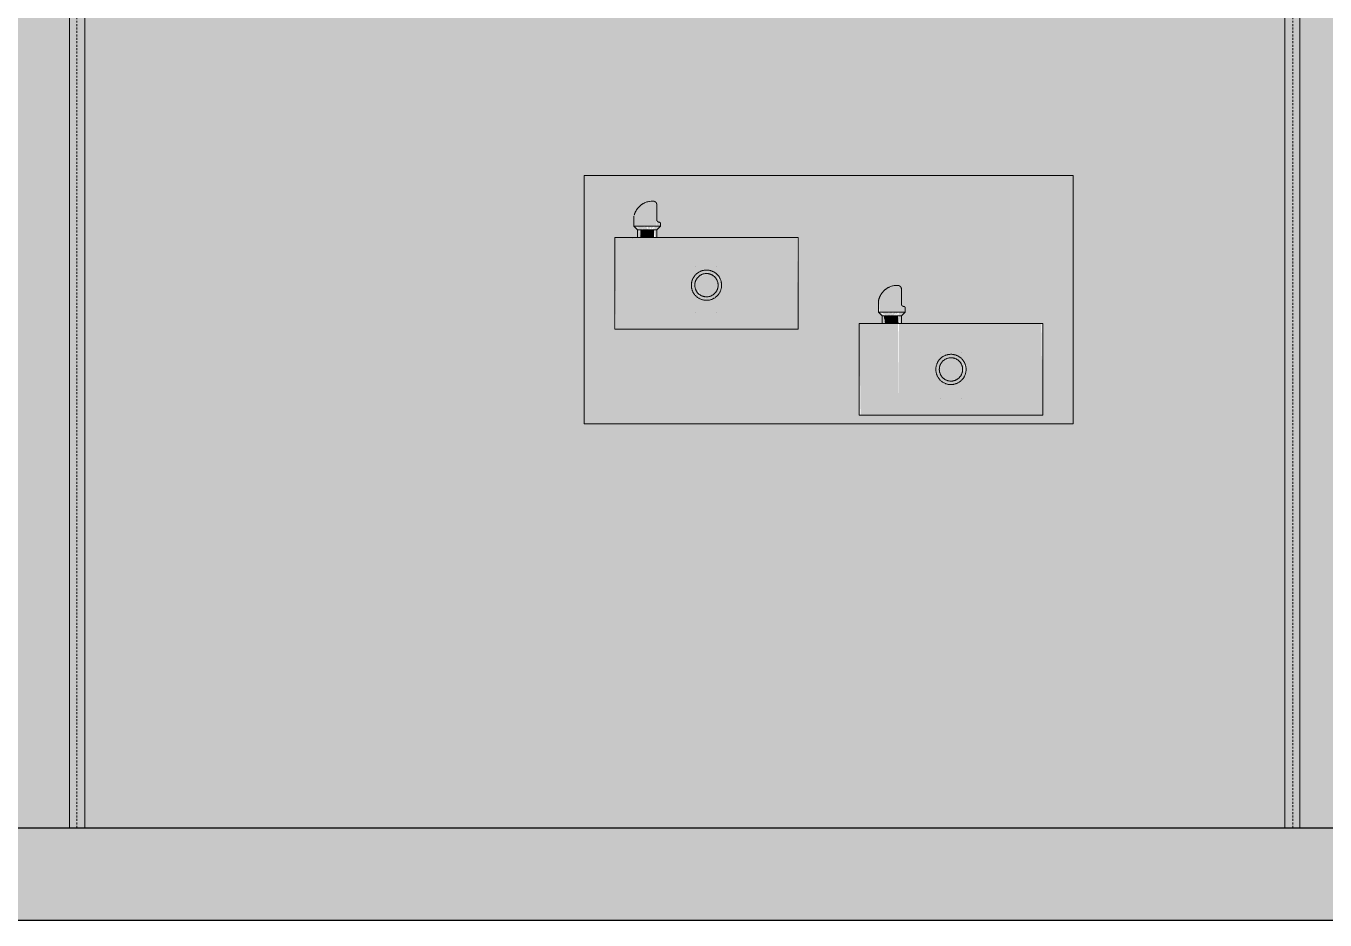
# Model space of a CAD drawing. Header units: inches. Extents: x -55396 to -733, y -290 to 853.
# Drawn here: x -13458.2 to -13373.2, y -6 to 52.5 of the extents above; entities that cross this region are included whole.
import ezdxf

# ---------------------------------------------------------------- set-up
doc = ezdxf.new("R2010")
doc.units = ezdxf.units.IN
doc.header["$MEASUREMENT"] = 0
for name, pattern in [('Grid Line 1_2_', [0.875, 0.5, -0.125, 0.125, -0.125]), ('Grid Line 1_2__2_', [0.875, 0.5, -0.125, 0.125, -0.125]), ('Hidden 1_8_', [0.1875, 0.125, -0.0625])]:
    doc.linetypes.add(name, pattern=pattern)
for name, color, linetype, lineweight in [('A-FLOR', 192, 'Continuous', 9), ('A-FLOR-LEVL', 51, 'Continuous', 9), ('A-WALL-PATT', 111, 'Continuous', 25), ('I-WALL', 2, 'Continuous', 9), ('L-SITE-WALL', 31, 'Continuous', 9), ('P-SANR-FIXT', 6, 'Continuous', 9), ('S-COLS', 52, 'Continuous', 9)]:
    doc.layers.add(name, color=color, linetype=linetype, lineweight=lineweight)

# ---------------------------------------------------------------- blocks, each defined once
blk = doc.blocks.new('Drinking_Fountain-Haws_Corporation-Wall_Mounted_1119 - 1119-321659-Section 6')
at = {"layer": 'P-SANR-FIXT'}
h = blk.add_hatch(color=9, dxfattribs=at)
h.paths.add_polyline_path([(-25529.101, 26.438), (-25497.101, 26.438), (-25497.101, 42.688), (-25529.101, 42.688), (-25529.101, 27.6)], flags=0)
h.paths.add_polyline_path([(-25508.75, 33.499), (-25508.819, 33.565), (-25508.819, 33.499)], flags=0)
h.paths.add_polyline_path([(-25508.529, 33.499), (-25508.562, 33.675), (-25508.64, 33.499), (-25508.542, 33.499)], flags=0)
h.paths.add_polyline_path([(-25501.705, 27), (-25511.101, 27), (-25511.015, 33), (-25509.413, 33.021), (-25509.485, 33.566), (-25509.768, 33.749), (-25509.846, 33.749), (-25509.763, 34.744), (-25509.461, 35.166), (-25509.192, 35.354), (-25508.701, 35.491), (-25508.442, 35.454), (-25508.371, 35.369), (-25508.379, 33.641), (-25508.529, 33.499), (-25508.442, 33), (-25499.101, 33), (-25499.187, 27), (-25501.011, 27)], flags=0)
h.paths.add_polyline_path([(-25524.755, 39.124), (-25524.824, 39.19), (-25524.824, 39.124)], flags=0)
h.paths.add_polyline_path([(-25524.534, 39.124), (-25524.558, 39.307), (-25524.645, 39.124), (-25524.547, 39.124)], flags=0)
h.paths.add_polyline_path([(-25516.378, 32.626), (-25527.101, 32.626), (-25527.015, 38.626), (-25525.418, 38.638), (-25525.489, 39.191), (-25525.773, 39.374), (-25525.851, 39.374), (-25525.736, 40.314), (-25525.465, 40.675), (-25525.192, 40.865), (-25524.706, 41), (-25524.447, 40.963), (-25524.351, 40.758), (-25524.351, 39.296), (-25524.534, 39.124), (-25524.447, 38.626), (-25515.101, 38.626), (-25515.187, 32.626), (-25515.844, 32.626)], flags=0)
h.paths.add_polyline_path([(-25509.413, 33.499), (-25509.284, 33.584), (-25509.461, 33.749), (-25509.428, 33.575)], flags=0)
h.paths.add_polyline_path([(-25508.979, 33.499), (-25508.861, 33.499), (-25508.979, 33.732), (-25509.044, 33.499)], flags=0)
h.paths.add_polyline_path([(-25509.082, 33.499), (-25509.242, 33.749), (-25509.192, 33.499)], flags=0)
h.paths.add_polyline_path([(-25525.418, 39.124), (-25525.289, 39.209), (-25525.465, 39.374), (-25525.432, 39.2)], flags=0)
h.paths.add_polyline_path([(-25525.087, 39.124), (-25524.866, 39.124), (-25525.021, 39.272), (-25525.048, 39.21)], flags=0)
h.paths.add_polyline_path([(-25525.197, 39.124), (-25525.087, 39.124), (-25525.246, 39.374)], flags=0)
for color, points in [(10, [(-25525.851, 39.374), (-25524.378, 39.374), (-25524.351, 40.758), (-25524.494, 40.989), (-25524.603, 41.008), (-25525.048, 40.932), (-25525.432, 40.708), (-25525.773, 40.243), (-25525.827, 40.084), (-25525.842, 39.659)]), (10, [(-25525.246, 38.626), (-25524.534, 38.626), (-25524.534, 39.124), (-25525.418, 39.124), (-25525.418, 38.626), (-25525.307, 38.626)]), (9, [(-25526.358, 32.626), (-25524.497, 32.626), (-25524.497, 38.626), (-25527.101, 38.626), (-25527.015, 32.626), (-25526.763, 32.626)]), (9, [(-25517.705, 32.626), (-25515.101, 32.626), (-25515.187, 38.626), (-25517.705, 38.626), (-25517.705, 34.924)]), (10, [(-25521.099, 34.793), (-25521.099, 36.225), (-25521.605, 36.015), (-25521.814, 35.509), (-25521.522, 34.968), (-25521.414, 34.924)]), (10, [(-25521.099, 34.793), (-25520.593, 35.003), (-25520.383, 35.509), (-25520.593, 36.015), (-25521.099, 36.225), (-25521.099, 34.924)]), (9, [(-25508.497, 27), (-25508.562, 33), (-25511.101, 33), (-25511.015, 27), (-25509.192, 27)]), (9, [(-25499.922, 27), (-25499.101, 27), (-25499.187, 33), (-25501.705, 33), (-25501.705, 27), (-25500.378, 27)]), (10, [(-25505.101, 29.284), (-25505.101, 30.716), (-25505.607, 30.506), (-25505.817, 30), (-25505.607, 29.494)]), (10, [(-25505.101, 29.284), (-25504.595, 29.494), (-25504.403, 30.041), (-25504.595, 30.506), (-25505.101, 30.716), (-25505.101, 30)])]:
    blk.add_hatch(color=color, dxfattribs=at).paths.add_polyline_path(points, flags=0)
h = blk.add_hatch(color=10, dxfattribs=at)
h.paths.add_polyline_path([(-25524.534, 39.124), (-25524.268, 39.374), (-25524.487, 39.374)], flags=0)
h.paths.add_polyline_path([(-25525.418, 39.124), (-25525.465, 39.374), (-25525.684, 39.374), (-25525.432, 39.138)], flags=0)
h.paths.add_polyline_path([(-25524.755, 39.124), (-25524.534, 39.374), (-25524.706, 39.374)], flags=0)
h.paths.add_polyline_path([(-25524.976, 39.374), (-25524.866, 39.124), (-25524.706, 39.374), (-25524.921, 39.374)], flags=0)
h.paths.add_polyline_path([(-25525.246, 39.374), (-25525.418, 39.33), (-25525.197, 39.124)], flags=0)
h.paths.add_polyline_path([(-25525.087, 39.124), (-25524.976, 39.374), (-25525.197, 39.297)], flags=0)
h = blk.add_hatch(color=9, dxfattribs=at)
h.paths.add_polyline_path([(-25517.705, 32.626), (-25517.705, 38.626), (-25524.497, 38.626), (-25524.497, 32.626), (-25520.364, 32.626)], flags=0)
h.paths.add_polyline_path([(-25520.364, 34.975), (-25520.475, 35.251), (-25520.383, 35.401), (-25520.19, 35.509), (-25520.19, 35.214), (-25520.351, 34.993)], flags=0)
h.paths.add_polyline_path([(-25521.099, 34.554), (-25520.97, 34.832), (-25520.475, 34.984), (-25520.401, 34.924), (-25520.593, 34.718), (-25520.841, 34.638)], flags=0)
h.paths.add_polyline_path([(-25521.099, 34.554), (-25521.65, 34.793), (-25521.605, 34.988), (-25521.21, 34.793), (-25521.101, 34.559)], flags=0)
h.paths.add_polyline_path([(-25521.099, 34.793), (-25521.605, 35.003), (-25521.776, 35.603), (-25521.522, 36.049), (-25521.005, 36.186), (-25520.593, 36.015), (-25520.422, 35.415), (-25520.618, 34.993), (-25521.005, 34.832)], flags=0)
h.paths.add_polyline_path([(-25521.834, 34.975), (-25522.007, 35.214), (-25522.007, 35.509), (-25521.722, 35.251), (-25521.822, 35.003)], flags=0)
h.paths.add_polyline_path([(-25522.007, 35.509), (-25522.007, 35.804), (-25521.814, 35.995), (-25521.722, 35.767), (-25521.814, 35.616)], flags=0)
h.paths.add_polyline_path([(-25520.19, 35.509), (-25520.475, 35.767), (-25520.364, 36.043), (-25520.19, 35.804), (-25520.19, 35.638)], flags=0)
h.paths.add_polyline_path([(-25521.615, 36.025), (-25521.814, 36.07), (-25521.522, 36.327), (-25521.101, 36.459), (-25521.228, 36.186), (-25521.605, 36.03)], flags=0)
h.paths.add_polyline_path([(-25520.582, 36.025), (-25520.988, 36.225), (-25521.099, 36.464), (-25520.547, 36.225), (-25520.573, 36.079)], flags=0)
h = blk.add_hatch(color=10, dxfattribs=at)
h.paths.add_polyline_path([(-25521.099, 34.554), (-25521.31, 34.866), (-25521.615, 34.993), (-25521.605, 34.718), (-25521.31, 34.622)], flags=0)
h.paths.add_polyline_path([(-25521.834, 34.975), (-25521.722, 35.251), (-25521.814, 35.401), (-25522.007, 35.509), (-25522.007, 35.214)], flags=0)
h.paths.add_polyline_path([(-25521.834, 36.043), (-25521.486, 36.079), (-25521.192, 36.263), (-25521.099, 36.464), (-25521.66, 36.282)], flags=0)
h.paths.add_polyline_path([(-25522.007, 35.509), (-25521.722, 35.767), (-25521.834, 36.043), (-25522.007, 35.804)], flags=0)
h = blk.add_hatch(color=10, dxfattribs=at)
h.paths.add_polyline_path([(-25521.099, 34.554), (-25520.537, 34.736), (-25520.364, 34.975), (-25520.748, 34.924), (-25520.988, 34.793)], flags=0)
h.paths.add_polyline_path([(-25520.364, 34.975), (-25520.19, 35.214), (-25520.19, 35.509), (-25520.475, 35.251), (-25520.371, 34.993)], flags=0)
h.paths.add_polyline_path([(-25520.19, 35.509), (-25520.19, 35.804), (-25520.383, 35.995), (-25520.475, 35.767), (-25520.347, 35.596)], flags=0)
h.paths.add_polyline_path([(-25520.582, 36.025), (-25520.593, 36.3), (-25521.099, 36.464), (-25520.888, 36.152), (-25520.593, 36.03)], flags=0)
h = blk.add_hatch(color=10, dxfattribs=at)
h.paths.add_polyline_path([(-25508.346, 33.749), (-25508.263, 33.749), (-25508.346, 33.91), (-25508.373, 33.749)], flags=0)
h.paths.add_polyline_path([(-25508.373, 33.749), (-25508.371, 35.369), (-25508.542, 35.496), (-25508.971, 35.442), (-25509.251, 35.326), (-25509.572, 35.054), (-25509.823, 34.575), (-25509.763, 33.749), (-25508.482, 33.749)], flags=0)
h = blk.add_hatch(color=10, dxfattribs=at)
h.paths.add_polyline_path([(-25508.482, 33.749), (-25508.529, 33.499), (-25508.263, 33.749)], flags=0)
h.paths.add_polyline_path([(-25508.701, 33.749), (-25508.75, 33.499), (-25508.562, 33.749), (-25508.695, 33.749)], flags=0)
h.paths.add_polyline_path([(-25509.461, 33.749), (-25509.679, 33.749), (-25509.428, 33.575)], flags=0)
h.paths.add_polyline_path([(-25509.242, 33.749), (-25509.413, 33.705), (-25509.192, 33.499)], flags=0)
h.paths.add_polyline_path([(-25508.971, 33.749), (-25509.192, 33.672), (-25509.082, 33.499)], flags=0)
h.paths.add_polyline_path([(-25508.861, 33.499), (-25508.701, 33.749), (-25508.934, 33.666)], flags=0)
h = blk.add_hatch(color=10, dxfattribs=at)
h.paths.add_polyline_path([(-25509.413, 33.499), (-25509.485, 33.499), (-25509.459, 33)], flags=0)
h.paths.add_polyline_path([(-25509.082, 33), (-25508.529, 33), (-25508.562, 33.499), (-25509.413, 33.499), (-25509.413, 33), (-25509.094, 33)], flags=0)
h = blk.add_hatch(color=9, dxfattribs=at)
h.paths.add_polyline_path([(-25501.705, 27), (-25501.705, 33), (-25508.497, 33), (-25508.497, 27), (-25505.101, 27)], flags=0)
h.paths.add_polyline_path([(-25504.366, 30.534), (-25504.714, 30.57), (-25504.99, 30.716), (-25505.101, 30.955), (-25504.478, 30.687), (-25504.385, 30.561)], flags=0)
h.paths.add_polyline_path([(-25504.193, 30), (-25504.478, 30.258), (-25504.346, 30.506), (-25504.193, 30.295), (-25504.193, 30.129)], flags=0)
h.paths.add_polyline_path([(-25504.366, 29.466), (-25504.478, 29.742), (-25504.385, 29.893), (-25504.193, 30), (-25504.242, 29.637), (-25504.353, 29.484)], flags=0)
h.paths.add_polyline_path([(-25505.101, 29.045), (-25504.972, 29.323), (-25504.478, 29.475), (-25504.385, 29.439), (-25504.68, 29.182), (-25504.843, 29.129)], flags=0)
h.paths.add_polyline_path([(-25505.101, 29.045), (-25505.724, 29.313), (-25505.817, 29.468), (-25505.488, 29.43), (-25505.212, 29.284)], flags=0)
h.paths.add_polyline_path([(-25505.101, 29.284), (-25505.607, 29.494), (-25505.778, 30.094), (-25505.522, 30.541), (-25505.007, 30.677), (-25504.595, 30.506), (-25504.424, 29.906), (-25504.68, 29.459), (-25505.007, 29.323)], flags=0)
h.paths.add_polyline_path([(-25506.009, 30), (-25506.009, 30.295), (-25505.817, 30.486), (-25505.724, 30.258), (-25505.817, 30.107), (-25505.935, 30.041)], flags=0)
h.paths.add_polyline_path([(-25505.836, 29.466), (-25506.009, 29.705), (-25506.009, 30), (-25505.724, 29.742), (-25505.829, 29.484)], flags=0)
h.paths.add_polyline_path([(-25505.617, 30.516), (-25505.817, 30.561), (-25505.522, 30.818), (-25505.101, 30.955), (-25505.23, 30.677), (-25505.607, 30.521)], flags=0)
h = blk.add_hatch(color=10, dxfattribs=at)
h.paths.add_polyline_path([(-25505.101, 29.045), (-25505.23, 29.323), (-25505.617, 29.484), (-25505.836, 29.466), (-25505.607, 29.209), (-25505.382, 29.136)], flags=0)
h.paths.add_polyline_path([(-25505.836, 30.534), (-25505.488, 30.57), (-25505.212, 30.716), (-25505.101, 30.955), (-25505.662, 30.773)], flags=0)
h.paths.add_polyline_path([(-25506.009, 30), (-25505.724, 30.258), (-25505.836, 30.534), (-25506.009, 30.295), (-25506.009, 30.041)], flags=0)
h.paths.add_polyline_path([(-25505.836, 29.466), (-25505.724, 29.742), (-25505.817, 29.893), (-25506.009, 30), (-25506.009, 29.705)], flags=0)
h = blk.add_hatch(color=10, dxfattribs=at)
h.paths.add_polyline_path([(-25505.101, 29.045), (-25504.54, 29.227), (-25504.366, 29.466), (-25504.714, 29.43), (-25504.99, 29.284)], flags=0)
h.paths.add_polyline_path([(-25504.366, 30.534), (-25504.595, 30.791), (-25505.101, 30.955), (-25504.972, 30.677), (-25504.585, 30.516)], flags=0)
h.paths.add_polyline_path([(-25504.193, 30), (-25504.242, 30.363), (-25504.385, 30.486), (-25504.478, 30.258), (-25504.385, 30.107), (-25504.242, 30.028)], flags=0)
h.paths.add_polyline_path([(-25504.366, 29.466), (-25504.193, 29.705), (-25504.242, 29.972), (-25504.478, 29.742), (-25504.373, 29.484)], flags=0)
at = {"layer": 'P-SANR-FIXT', "color": 250}
for p, q in [((-25497.101, 42.688), (-25529.101, 42.688)), ((-25529.101, 42.688), (-25529.101, 26.438)), ((-25497.101, 26.438), (-25497.101, 42.688)), ((-25527.101, 38.626), (-25527.101, 32.626)), ((-25527.101, 38.626), (-25524.497, 38.626)), ((-25525.97, 38.626), (-25525.942, 38.604)), ((-25524.497, 38.626), (-25517.705, 38.626)), ((-25517.705, 38.626), (-25515.101, 38.626)), ((-25515.101, 32.626), (-25515.101, 38.626)), ((-25508.329, 35.119), (-25508.329, 35.119)), ((-25524.497, 32.626), (-25527.101, 32.626)), ((-25517.705, 32.626), (-25524.497, 32.626)), ((-25515.101, 32.626), (-25517.705, 32.626)), ((-25511.101, 33), (-25511.101, 27)), ((-25511.101, 33), (-25508.497, 33)), ((-25508.497, 33), (-25501.705, 33)), ((-25501.705, 33), (-25499.101, 33)), ((-25499.101, 27), (-25499.101, 33)), ((-25529.101, 26.438), (-25497.101, 26.438)), ((-25508.497, 27), (-25511.101, 27)), ((-25501.705, 27), (-25508.497, 27)), ((-25499.101, 27), (-25501.705, 27))]:
    blk.add_line(p, q, dxfattribs=at)
at = {"layer": 'P-SANR-FIXT', "color": 55}
for p, q in [((-25525.851, 39.978), (-25525.851, 39.374)), ((-25524.351, 39.758), (-25524.351, 40.758)), ((-25525.851, 39.374), (-25525.601, 39.124)), ((-25524.101, 39.374), (-25525.851, 39.374)), ((-25525.601, 39.124), (-25525.601, 38.626)), ((-25525.601, 39.124), (-25525.531, 39.124)), ((-25524.351, 39.124), (-25525.601, 39.124)), ((-25524.534, 39.124), (-25524.351, 39.124)), ((-25524.351, 39.124), (-25524.101, 39.374)), ((-25524.351, 38.626), (-25524.351, 39.124)), ((-25524.268, 39.374), (-25524.101, 39.374)), ((-25524.101, 39.374), (-25524.101, 39.555)), ((-25508.346, 35.249), (-25508.346, 34.249)), ((-25508.346, 34.249), (-25508.346, 35.249)), ((-25509.846, 34.469), (-25509.846, 33.749)), ((-25508.096, 33.749), (-25508.096, 34.046)), ((-25509.846, 33.749), (-25509.596, 33.499)), ((-25508.096, 33.749), (-25509.846, 33.749)), ((-25509.596, 33.499), (-25509.596, 33)), ((-25509.596, 33.499), (-25509.526, 33.499)), ((-25508.346, 33.499), (-25509.596, 33.499)), ((-25508.529, 33.499), (-25508.346, 33.499)), ((-25508.346, 33.499), (-25508.096, 33.749)), ((-25508.346, 33), (-25508.346, 33.499)), ((-25508.263, 33.749), (-25508.096, 33.749))]:
    blk.add_line(p, q, dxfattribs=at)
at = {"layer": 'P-SANR-FIXT', "color": 250, "flags": 128}
for points in [[(-25521.786, 36.75), (-25521.786, 36.749), (-25521.786, 36.747)], [(-25520.411, 36.746), (-25520.411, 36.749), (-25520.411, 36.75)], [(-25521.786, 33.727), (-25521.786, 33.723), (-25521.786, 33.72), (-25521.786, 33.719)], [(-25521.786, 33.719), (-25521.786, 33.72), (-25521.786, 33.722), (-25521.786, 33.726)], [(-25520.411, 33.719), (-25520.411, 33.72), (-25520.411, 33.722), (-25520.411, 33.726)], [(-25520.411, 33.723), (-25520.411, 33.72), (-25520.411, 33.719)], [(-25505.786, 31.125), (-25505.786, 31.124), (-25505.786, 31.122)], [(-25504.411, 31.121), (-25504.411, 31.124), (-25504.411, 31.125)], [(-25505.786, 28.102), (-25505.786, 28.098), (-25505.786, 28.095), (-25505.786, 28.094)], [(-25505.786, 28.094), (-25505.786, 28.095), (-25505.786, 28.097), (-25505.786, 28.101)], [(-25504.411, 28.094), (-25504.411, 28.095), (-25504.411, 28.097), (-25504.411, 28.101)], [(-25504.411, 28.098), (-25504.411, 28.095), (-25504.411, 28.094)]]:
    blk.add_lwpolyline(points, dxfattribs=at)
at = {"layer": 'P-SANR-FIXT', "color": 55, "flags": 128}
for points in [[(-25521.099, 36.499), (-25521.138, 36.498), (-25521.178, 36.496), (-25521.217, 36.492), (-25521.257, 36.486), (-25521.296, 36.479), (-25521.334, 36.471), (-25521.372, 36.46), (-25521.41, 36.449), (-25521.448, 36.436), (-25521.484, 36.421), (-25521.521, 36.405), (-25521.556, 36.387), (-25521.591, 36.368), (-25521.625, 36.348), (-25521.658, 36.326), (-25521.69, 36.303), (-25521.721, 36.279), (-25521.752, 36.253), (-25521.781, 36.227), (-25521.809, 36.199), (-25521.836, 36.17), (-25521.862, 36.14), (-25521.886, 36.109), (-25521.91, 36.077), (-25521.932, 36.044), (-25521.953, 36.01), (-25521.972, 35.976), (-25521.99, 35.94), (-25522.006, 35.904), (-25522.022, 35.868), (-25522.035, 35.831), (-25522.047, 35.793), (-25522.058, 35.755), (-25522.067, 35.716), (-25522.074, 35.677), (-25522.08, 35.638), (-25522.085, 35.599), (-25522.088, 35.559), (-25522.089, 35.52), (-25522.088, 35.48), (-25522.086, 35.441), (-25522.083, 35.401), (-25522.078, 35.362), (-25522.071, 35.323), (-25522.063, 35.284), (-25522.053, 35.246), (-25522.042, 35.208), (-25522.029, 35.17), (-25522.015, 35.133), (-25521.999, 35.097), (-25521.982, 35.061), (-25521.963, 35.026), (-25521.943, 34.992), (-25521.922, 34.959), (-25521.899, 34.926), (-25521.875, 34.895), (-25521.85, 34.864), (-25521.824, 34.835), (-25521.796, 34.806), (-25521.768, 34.779), (-25521.738, 34.753), (-25521.707, 34.728), (-25521.675, 34.704), (-25521.643, 34.682), (-25521.609, 34.661), (-25521.575, 34.641), (-25521.54, 34.623), (-25521.504, 34.606), (-25521.468, 34.59), (-25521.43, 34.576), (-25521.393, 34.564), (-25521.355, 34.553), (-25521.316, 34.543), (-25521.278, 34.535), (-25521.239, 34.529), (-25521.199, 34.524), (-25521.16, 34.521), (-25521.12, 34.519), (-25521.099, 34.519)], [(-25521.099, 36.271), (-25521.129, 36.271), (-25521.16, 36.269), (-25521.19, 36.266), (-25521.22, 36.262), (-25521.25, 36.256), (-25521.28, 36.25), (-25521.31, 36.242), (-25521.339, 36.233), (-25521.367, 36.223), (-25521.396, 36.211), (-25521.424, 36.199), (-25521.451, 36.185), (-25521.478, 36.171), (-25521.504, 36.155), (-25521.529, 36.138), (-25521.554, 36.121), (-25521.578, 36.102), (-25521.602, 36.082), (-25521.624, 36.062), (-25521.646, 36.04), (-25521.667, 36.018), (-25521.687, 35.995), (-25521.705, 35.971), (-25521.723, 35.946), (-25521.74, 35.921), (-25521.756, 35.895), (-25521.771, 35.868), (-25521.785, 35.841), (-25521.798, 35.813), (-25521.81, 35.785), (-25521.82, 35.757), (-25521.829, 35.728), (-25521.837, 35.698), (-25521.844, 35.669), (-25521.85, 35.639), (-25521.855, 35.608), (-25521.858, 35.578), (-25521.86, 35.548), (-25521.861, 35.517), (-25521.861, 35.487), (-25521.86, 35.456), (-25521.857, 35.426), (-25521.853, 35.396), (-25521.848, 35.366), (-25521.841, 35.336), (-25521.834, 35.306), (-25521.825, 35.277), (-25521.815, 35.248), (-25521.804, 35.22), (-25521.792, 35.192), (-25521.779, 35.164), (-25521.765, 35.137), (-25521.749, 35.111), (-25521.733, 35.085), (-25521.715, 35.06), (-25521.697, 35.036), (-25521.677, 35.012), (-25521.657, 34.99), (-25521.636, 34.968), (-25521.614, 34.947), (-25521.591, 34.927), (-25521.567, 34.907), (-25521.543, 34.889), (-25521.518, 34.872), (-25521.492, 34.856), (-25521.465, 34.84), (-25521.438, 34.826), (-25521.411, 34.813), (-25521.383, 34.801), (-25521.354, 34.791), (-25521.325, 34.781), (-25521.296, 34.772), (-25521.266, 34.765), (-25521.237, 34.759), (-25521.206, 34.754), (-25521.176, 34.75), (-25521.146, 34.748), (-25521.115, 34.747), (-25521.099, 34.746)], [(-25521.099, 34.519), (-25521.059, 34.52), (-25521.02, 34.522), (-25520.98, 34.526), (-25520.941, 34.532), (-25520.902, 34.539), (-25520.864, 34.547), (-25520.825, 34.558), (-25520.787, 34.569), (-25520.75, 34.582), (-25520.713, 34.597), (-25520.677, 34.613), (-25520.642, 34.631), (-25520.607, 34.65), (-25520.573, 34.67), (-25520.54, 34.692), (-25520.508, 34.715), (-25520.476, 34.739), (-25520.446, 34.765), (-25520.417, 34.791), (-25520.389, 34.819), (-25520.362, 34.848), (-25520.336, 34.878), (-25520.311, 34.909), (-25520.288, 34.941), (-25520.266, 34.974), (-25520.245, 35.008), (-25520.226, 35.042), (-25520.208, 35.078), (-25520.191, 35.114), (-25520.176, 35.15), (-25520.163, 35.187), (-25520.15, 35.225), (-25520.14, 35.263), (-25520.131, 35.302), (-25520.123, 35.341), (-25520.117, 35.38), (-25520.113, 35.419), (-25520.11, 35.459), (-25520.109, 35.498), (-25520.109, 35.538), (-25520.111, 35.577), (-25520.115, 35.617), (-25520.12, 35.656), (-25520.127, 35.695), (-25520.135, 35.734), (-25520.144, 35.772), (-25520.156, 35.81), (-25520.169, 35.848), (-25520.183, 35.885), (-25520.199, 35.921), (-25520.216, 35.957), (-25520.234, 35.992), (-25520.254, 36.026), (-25520.276, 36.059), (-25520.298, 36.092), (-25520.322, 36.123), (-25520.348, 36.154), (-25520.374, 36.183), (-25520.401, 36.212), (-25520.43, 36.239), (-25520.46, 36.265), (-25520.491, 36.29), (-25520.522, 36.314), (-25520.555, 36.336), (-25520.588, 36.357), (-25520.623, 36.377), (-25520.658, 36.395), (-25520.694, 36.412), (-25520.73, 36.428), (-25520.767, 36.442), (-25520.805, 36.454), (-25520.843, 36.465), (-25520.881, 36.475), (-25520.92, 36.483), (-25520.959, 36.489), (-25520.998, 36.494), (-25521.038, 36.497), (-25521.077, 36.499), (-25521.099, 36.499)], [(-25521.099, 34.746), (-25521.068, 34.747), (-25521.038, 34.749), (-25521.008, 34.752), (-25520.977, 34.756), (-25520.947, 34.762), (-25520.918, 34.768), (-25520.888, 34.776), (-25520.859, 34.785), (-25520.83, 34.795), (-25520.802, 34.807), (-25520.774, 34.819), (-25520.747, 34.833), (-25520.72, 34.847), (-25520.694, 34.863), (-25520.668, 34.88), (-25520.643, 34.897), (-25520.619, 34.916), (-25520.596, 34.936), (-25520.574, 34.956), (-25520.552, 34.978), (-25520.531, 35), (-25520.511, 35.023), (-25520.492, 35.047), (-25520.474, 35.072), (-25520.457, 35.097), (-25520.441, 35.123), (-25520.426, 35.15), (-25520.413, 35.177), (-25520.4, 35.204), (-25520.388, 35.233), (-25520.378, 35.261), (-25520.368, 35.29), (-25520.36, 35.32), (-25520.353, 35.349), (-25520.347, 35.379), (-25520.343, 35.41), (-25520.339, 35.44), (-25520.337, 35.47), (-25520.336, 35.501), (-25520.337, 35.531), (-25520.338, 35.562), (-25520.341, 35.592), (-25520.345, 35.622), (-25520.35, 35.652), (-25520.356, 35.682), (-25520.364, 35.712), (-25520.372, 35.741), (-25520.382, 35.77), (-25520.393, 35.798), (-25520.405, 35.826), (-25520.419, 35.854), (-25520.433, 35.881), (-25520.448, 35.907), (-25520.465, 35.933), (-25520.482, 35.958), (-25520.501, 35.982), (-25520.52, 36.006), (-25520.541, 36.028), (-25520.562, 36.05), (-25520.584, 36.071), (-25520.607, 36.091), (-25520.63, 36.111), (-25520.655, 36.129), (-25520.68, 36.146), (-25520.706, 36.162), (-25520.732, 36.178), (-25520.759, 36.192), (-25520.787, 36.205), (-25520.815, 36.217), (-25520.843, 36.227), (-25520.872, 36.237), (-25520.902, 36.246), (-25520.931, 36.253), (-25520.961, 36.259), (-25520.991, 36.264), (-25521.022, 36.268), (-25521.052, 36.27), (-25521.082, 36.271), (-25521.099, 36.271)], [(-25505.101, 30.99), (-25505.141, 30.989), (-25505.18, 30.987), (-25505.22, 30.983), (-25505.259, 30.977), (-25505.298, 30.97), (-25505.336, 30.962), (-25505.375, 30.951), (-25505.412, 30.94), (-25505.45, 30.927), (-25505.487, 30.912), (-25505.523, 30.896), (-25505.558, 30.878), (-25505.593, 30.859), (-25505.627, 30.839), (-25505.66, 30.817), (-25505.692, 30.794), (-25505.724, 30.77), (-25505.754, 30.744), (-25505.783, 30.718), (-25505.811, 30.69), (-25505.838, 30.661), (-25505.864, 30.631), (-25505.889, 30.6), (-25505.912, 30.568), (-25505.934, 30.535), (-25505.955, 30.501), (-25505.974, 30.467), (-25505.992, 30.431), (-25506.009, 30.395), (-25506.024, 30.359), (-25506.037, 30.322), (-25506.049, 30.284), (-25506.06, 30.246), (-25506.069, 30.207), (-25506.077, 30.168), (-25506.083, 30.129), (-25506.087, 30.09), (-25506.09, 30.05), (-25506.091, 30.011), (-25506.091, 29.971), (-25506.089, 29.932), (-25506.085, 29.892), (-25506.08, 29.853), (-25506.073, 29.814), (-25506.065, 29.775), (-25506.055, 29.737), (-25506.044, 29.699), (-25506.031, 29.661), (-25506.017, 29.624), (-25506.001, 29.588), (-25505.984, 29.552), (-25505.965, 29.517), (-25505.945, 29.483), (-25505.924, 29.45), (-25505.901, 29.417), (-25505.878, 29.386), (-25505.852, 29.355), (-25505.826, 29.326), (-25505.798, 29.297), (-25505.77, 29.27), (-25505.74, 29.244), (-25505.709, 29.219), (-25505.678, 29.195), (-25505.645, 29.173), (-25505.611, 29.152), (-25505.577, 29.132), (-25505.542, 29.114), (-25505.506, 29.097), (-25505.47, 29.081), (-25505.433, 29.067), (-25505.395, 29.055), (-25505.357, 29.044), (-25505.319, 29.034), (-25505.28, 29.026), (-25505.241, 29.02), (-25505.201, 29.015), (-25505.162, 29.012), (-25505.122, 29.01), (-25505.101, 29.01)], [(-25505.101, 30.762), (-25505.132, 30.762), (-25505.162, 30.76), (-25505.192, 30.757), (-25505.223, 30.753), (-25505.253, 30.747), (-25505.282, 30.741), (-25505.312, 30.733), (-25505.341, 30.724), (-25505.37, 30.714), (-25505.398, 30.702), (-25505.426, 30.69), (-25505.453, 30.676), (-25505.48, 30.662), (-25505.506, 30.646), (-25505.532, 30.629), (-25505.556, 30.612), (-25505.581, 30.593), (-25505.604, 30.573), (-25505.626, 30.553), (-25505.648, 30.531), (-25505.669, 30.509), (-25505.689, 30.486), (-25505.708, 30.462), (-25505.726, 30.437), (-25505.743, 30.412), (-25505.759, 30.386), (-25505.774, 30.359), (-25505.787, 30.332), (-25505.8, 30.304), (-25505.812, 30.276), (-25505.822, 30.248), (-25505.832, 30.219), (-25505.84, 30.189), (-25505.847, 30.16), (-25505.852, 30.13), (-25505.857, 30.099), (-25505.86, 30.069), (-25505.863, 30.039), (-25505.864, 30.008), (-25505.863, 29.978), (-25505.862, 29.947), (-25505.859, 29.917), (-25505.855, 29.887), (-25505.85, 29.857), (-25505.844, 29.827), (-25505.836, 29.797), (-25505.827, 29.768), (-25505.818, 29.739), (-25505.807, 29.711), (-25505.794, 29.683), (-25505.781, 29.655), (-25505.767, 29.628), (-25505.751, 29.602), (-25505.735, 29.576), (-25505.718, 29.551), (-25505.699, 29.527), (-25505.68, 29.503), (-25505.659, 29.481), (-25505.638, 29.459), (-25505.616, 29.438), (-25505.593, 29.418), (-25505.57, 29.398), (-25505.545, 29.38), (-25505.52, 29.363), (-25505.494, 29.347), (-25505.468, 29.331), (-25505.441, 29.317), (-25505.413, 29.304), (-25505.385, 29.292), (-25505.356, 29.282), (-25505.328, 29.272), (-25505.298, 29.263), (-25505.269, 29.256), (-25505.239, 29.25), (-25505.209, 29.245), (-25505.178, 29.241), (-25505.148, 29.239), (-25505.118, 29.238), (-25505.101, 29.238)], [(-25505.101, 29.01), (-25505.061, 29.011), (-25505.022, 29.013), (-25504.983, 29.017), (-25504.943, 29.023), (-25504.904, 29.03), (-25504.866, 29.038), (-25504.827, 29.049), (-25504.79, 29.06), (-25504.752, 29.073), (-25504.716, 29.088), (-25504.679, 29.104), (-25504.644, 29.122), (-25504.609, 29.141), (-25504.575, 29.161), (-25504.542, 29.183), (-25504.51, 29.206), (-25504.479, 29.23), (-25504.448, 29.256), (-25504.419, 29.282), (-25504.391, 29.31), (-25504.364, 29.339), (-25504.338, 29.369), (-25504.313, 29.4), (-25504.29, 29.432), (-25504.268, 29.465), (-25504.247, 29.499), (-25504.228, 29.533), (-25504.21, 29.569), (-25504.193, 29.605), (-25504.178, 29.641), (-25504.165, 29.678), (-25504.153, 29.716), (-25504.142, 29.754), (-25504.133, 29.793), (-25504.125, 29.832), (-25504.12, 29.871), (-25504.115, 29.91), (-25504.112, 29.95), (-25504.111, 29.989), (-25504.111, 30.029), (-25504.113, 30.068), (-25504.117, 30.108), (-25504.122, 30.147), (-25504.129, 30.186), (-25504.137, 30.225), (-25504.147, 30.263), (-25504.158, 30.301), (-25504.171, 30.339), (-25504.185, 30.376), (-25504.201, 30.412), (-25504.218, 30.448), (-25504.237, 30.483), (-25504.257, 30.517), (-25504.278, 30.55), (-25504.301, 30.583), (-25504.325, 30.614), (-25504.35, 30.645), (-25504.376, 30.674), (-25504.404, 30.703), (-25504.432, 30.73), (-25504.462, 30.756), (-25504.493, 30.781), (-25504.525, 30.805), (-25504.557, 30.827), (-25504.591, 30.848), (-25504.625, 30.868), (-25504.66, 30.886), (-25504.696, 30.903), (-25504.732, 30.919), (-25504.769, 30.933), (-25504.807, 30.945), (-25504.845, 30.956), (-25504.883, 30.966), (-25504.922, 30.974), (-25504.961, 30.98), (-25505.001, 30.985), (-25505.04, 30.988), (-25505.08, 30.99), (-25505.101, 30.99)], [(-25505.101, 29.238), (-25505.071, 29.238), (-25505.04, 29.24), (-25505.01, 29.243), (-25504.98, 29.247), (-25504.95, 29.253), (-25504.92, 29.259), (-25504.89, 29.267), (-25504.861, 29.276), (-25504.832, 29.286), (-25504.804, 29.298), (-25504.776, 29.31), (-25504.749, 29.324), (-25504.722, 29.338), (-25504.696, 29.354), (-25504.671, 29.371), (-25504.646, 29.388), (-25504.622, 29.407), (-25504.598, 29.427), (-25504.576, 29.447), (-25504.554, 29.469), (-25504.533, 29.491), (-25504.513, 29.514), (-25504.494, 29.538), (-25504.476, 29.563), (-25504.459, 29.588), (-25504.443, 29.614), (-25504.429, 29.641), (-25504.415, 29.668), (-25504.402, 29.696), (-25504.39, 29.724), (-25504.38, 29.752), (-25504.371, 29.781), (-25504.362, 29.811), (-25504.355, 29.84), (-25504.35, 29.87), (-25504.345, 29.901), (-25504.342, 29.931), (-25504.34, 29.961), (-25504.339, 29.992), (-25504.339, 30.022), (-25504.34, 30.053), (-25504.343, 30.083), (-25504.347, 30.113), (-25504.352, 30.143), (-25504.358, 30.173), (-25504.366, 30.203), (-25504.375, 30.232), (-25504.385, 30.261), (-25504.396, 30.289), (-25504.408, 30.317), (-25504.421, 30.345), (-25504.435, 30.372), (-25504.451, 30.398), (-25504.467, 30.424), (-25504.485, 30.449), (-25504.503, 30.473), (-25504.522, 30.497), (-25504.543, 30.519), (-25504.564, 30.541), (-25504.586, 30.562), (-25504.609, 30.582), (-25504.633, 30.602), (-25504.657, 30.62), (-25504.682, 30.637), (-25504.708, 30.653), (-25504.734, 30.669), (-25504.761, 30.683), (-25504.789, 30.696), (-25504.817, 30.708), (-25504.846, 30.718), (-25504.875, 30.728), (-25504.904, 30.737), (-25504.933, 30.744), (-25504.963, 30.75), (-25504.993, 30.755), (-25505.024, 30.759), (-25505.054, 30.761), (-25505.085, 30.762), (-25505.101, 30.762)]]:
    blk.add_lwpolyline(points, dxfattribs=at)
at = {"layer": 'P-SANR-FIXT', "color": 55}
for points, knots in [([(-25524.603, 41.008), (-25524.674, 41.009), (-25524.785, 41.001), (-25524.937, 40.969), (-25525.049, 40.934), (-25525.138, 40.897), (-25525.206, 40.862), (-25525.256, 40.835), (-25525.303, 40.806), (-25525.348, 40.775), (-25525.391, 40.742), (-25525.436, 40.706), (-25525.482, 40.665), (-25525.527, 40.619), (-25525.569, 40.573), (-25525.609, 40.525), (-25525.644, 40.476), (-25525.678, 40.426), (-25525.708, 40.376), (-25525.735, 40.325), (-25525.755, 40.282), (-25525.769, 40.252), (-25525.776, 40.236), (-25525.786, 40.21), (-25525.8, 40.17), (-25525.814, 40.127), (-25525.822, 40.1), (-25525.826, 40.089), (-25525.827, 40.084), (-25525.827, 40.084)], [0, 0, 0, 0, 0.1111111, 0.1666667, 0.2222222, 0.2777778, 0.3055556, 0.3333333, 0.3611111, 0.3888889, 0.4166667, 0.4444444, 0.4791667, 0.5138889, 0.5486111, 0.5833333, 0.6180556, 0.6527778, 0.6875, 0.7222222, 0.7569444, 0.7743056, 0.7829861, 0.7916667, 0.8263889, 0.8611111, 0.8784722, 0.8871528, 0.8888889, 0.8888889, 0.8888889, 0.8888889]), ([(-25524.351, 40.758), (-25524.351, 40.769), (-25524.351, 40.785), (-25524.353, 40.806), (-25524.355, 40.821), (-25524.359, 40.836), (-25524.364, 40.85), (-25524.369, 40.865), (-25524.375, 40.878), (-25524.382, 40.891), (-25524.39, 40.903), (-25524.398, 40.915), (-25524.407, 40.926), (-25524.416, 40.936), (-25524.429, 40.949), (-25524.461, 40.975), (-25524.518, 41.003), (-25524.574, 41.01), (-25524.603, 41.008)], [0, 0, 0, 0, 0.071429, 0.107143, 0.142857, 0.178571, 0.214286, 0.25, 0.285714, 0.321429, 0.357143, 0.392857, 0.428571, 0.464286, 0.5, 0.571429, 0.785714, 1, 1, 1, 1]), ([(-25524.351, 39.758), (-25524.349, 39.75), (-25524.344, 39.739), (-25524.338, 39.726), (-25524.331, 39.713), (-25524.323, 39.701), (-25524.314, 39.691), (-25524.307, 39.682), (-25524.298, 39.673), (-25524.289, 39.666), (-25524.282, 39.661), (-25524.275, 39.656), (-25524.266, 39.651), (-25524.256, 39.645), (-25524.243, 39.638), (-25524.233, 39.635), (-25524.227, 39.633)], [0, 0, 0, 0, 0.1, 0.15, 0.2, 0.3, 0.35, 0.4, 0.475, 0.55, 0.5875, 0.625, 0.7, 0.775, 0.85, 1, 1, 1, 1]), ([(-25524.227, 39.633), (-25524.235, 39.636), (-25524.248, 39.641), (-25524.264, 39.649), (-25524.273, 39.655), (-25524.281, 39.66), (-25524.291, 39.667), (-25524.299, 39.675), (-25524.306, 39.682), (-25524.313, 39.689), (-25524.321, 39.698), (-25524.328, 39.709), (-25524.334, 39.718), (-25524.342, 39.733), (-25524.347, 39.746), (-25524.351, 39.758)], [0, 0, 0, 0, 0.2, 0.3, 0.35, 0.4, 0.475, 0.55, 0.5875, 0.625, 0.7, 0.775, 0.8125, 0.85, 1, 1, 1, 1]), ([(-25524.227, 39.633), (-25524.218, 39.633), (-25524.202, 39.632), (-25524.185, 39.628), (-25524.172, 39.624), (-25524.163, 39.619), (-25524.154, 39.615), (-25524.147, 39.61), (-25524.139, 39.605), (-25524.133, 39.599), (-25524.128, 39.594), (-25524.124, 39.59), (-25524.122, 39.587), (-25524.119, 39.584), (-25524.116, 39.581), (-25524.113, 39.576), (-25524.109, 39.57), (-25524.106, 39.565), (-25524.104, 39.562), (-25524.102, 39.558), (-25524.101, 39.556), (-25524.101, 39.555)], [0, 0, 0, 0, 0.1, 0.2, 0.25, 0.3, 0.35, 0.4, 0.45, 0.5, 0.55, 0.575, 0.6, 0.625, 0.65, 0.7, 0.75, 0.8, 0.85, 0.9, 1, 1, 1, 1]), ([(-25524.101, 39.555), (-25524.101, 39.556), (-25524.102, 39.558), (-25524.104, 39.562), (-25524.106, 39.565), (-25524.109, 39.57), (-25524.113, 39.576), (-25524.116, 39.581), (-25524.119, 39.584), (-25524.122, 39.587), (-25524.124, 39.59), (-25524.128, 39.594), (-25524.133, 39.599), (-25524.139, 39.605), (-25524.147, 39.61), (-25524.154, 39.615), (-25524.163, 39.619), (-25524.172, 39.624), (-25524.185, 39.628), (-25524.202, 39.632), (-25524.218, 39.633), (-25524.227, 39.633)], [0, 0, 0, 0, 0.1, 0.15, 0.2, 0.25, 0.3, 0.35, 0.375, 0.4, 0.425, 0.45, 0.5, 0.55, 0.6, 0.65, 0.7, 0.75, 0.8, 0.9, 1, 1, 1, 1]), ([(-25508.598, 35.499), (-25508.669, 35.5), (-25508.781, 35.492), (-25508.933, 35.46), (-25509.045, 35.425), (-25509.133, 35.388), (-25509.202, 35.353), (-25509.251, 35.326), (-25509.298, 35.297), (-25509.343, 35.266), (-25509.387, 35.233), (-25509.432, 35.197), (-25509.477, 35.156), (-25509.522, 35.11), (-25509.565, 35.064), (-25509.604, 35.016), (-25509.64, 34.967), (-25509.673, 34.917), (-25509.703, 34.867), (-25509.73, 34.816), (-25509.751, 34.773), (-25509.764, 34.743), (-25509.771, 34.727), (-25509.781, 34.701), (-25509.795, 34.661), (-25509.809, 34.618), (-25509.817, 34.591), (-25509.822, 34.577), (-25509.826, 34.563), (-25509.832, 34.547), (-25509.842, 34.51), (-25509.846, 34.485), (-25509.846, 34.469)], [0, 0, 0, 0, 0.111111, 0.166667, 0.222222, 0.277778, 0.305556, 0.333333, 0.361111, 0.388889, 0.416667, 0.444444, 0.479167, 0.513889, 0.548611, 0.583333, 0.618056, 0.652778, 0.6875, 0.722222, 0.756944, 0.774306, 0.782986, 0.791667, 0.826389, 0.861111, 0.878472, 0.887153, 0.895833, 0.913194, 0.930556, 1, 1, 1, 1]), ([(-25508.346, 35.249), (-25508.346, 35.26), (-25508.346, 35.276), (-25508.348, 35.297), (-25508.351, 35.312), (-25508.354, 35.327), (-25508.359, 35.342), (-25508.365, 35.356), (-25508.371, 35.369), (-25508.378, 35.382), (-25508.385, 35.394), (-25508.393, 35.406), (-25508.402, 35.417), (-25508.411, 35.427), (-25508.425, 35.44), (-25508.456, 35.466), (-25508.513, 35.494), (-25508.569, 35.501), (-25508.598, 35.499)], [0, 0, 0, 0, 0.071429, 0.107143, 0.142857, 0.178571, 0.214286, 0.25, 0.285714, 0.321429, 0.357143, 0.392857, 0.428571, 0.464286, 0.5, 0.571429, 0.785714, 1, 1, 1, 1]), ([(-25508.371, 35.369), (-25508.37, 35.367), (-25508.366, 35.358), (-25508.359, 35.342), (-25508.353, 35.323), (-25508.35, 35.308), (-25508.348, 35.293), (-25508.346, 35.273), (-25508.346, 35.257), (-25508.346, 35.249)], [0.7142857, 0.7142857, 0.7142857, 0.7142857, 0.7321429, 0.7857143, 0.8392857, 0.8660714, 0.8928571, 0.9464286, 1, 1, 1, 1]), ([(-25509.846, 34.469), (-25509.846, 34.482), (-25509.843, 34.505), (-25509.834, 34.538), (-25509.828, 34.558), (-25509.824, 34.569), (-25509.823, 34.575)], [0, 0, 0, 0, 0.0555556, 0.0833333, 0.0972222, 0.1111111, 0.1111111, 0.1111111, 0.1111111]), ([(-25508.346, 34.249), (-25508.344, 34.241), (-25508.34, 34.23), (-25508.333, 34.217), (-25508.326, 34.204), (-25508.318, 34.192), (-25508.31, 34.182), (-25508.305, 34.177), (-25508.303, 34.174)], [0, 0, 0, 0, 0.1, 0.15, 0.2, 0.3, 0.35, 0.4, 0.4, 0.4, 0.4]), ([(-25508.303, 34.174), (-25508.304, 34.176), (-25508.308, 34.18), (-25508.316, 34.189), (-25508.324, 34.2), (-25508.329, 34.209), (-25508.337, 34.224), (-25508.343, 34.237), (-25508.346, 34.249)], [0.6, 0.6, 0.6, 0.6, 0.625, 0.7, 0.775, 0.8125, 0.85, 1, 1, 1, 1]), ([(-25508.276, 34.151), (-25508.274, 34.15), (-25508.27, 34.147), (-25508.262, 34.142), (-25508.251, 34.136), (-25508.238, 34.13), (-25508.228, 34.126), (-25508.222, 34.124)], [0.6, 0.6, 0.6, 0.6, 0.625, 0.7, 0.775, 0.85, 1, 1, 1, 1]), ([(-25508.222, 34.124), (-25508.23, 34.127), (-25508.244, 34.132), (-25508.259, 34.14), (-25508.269, 34.146), (-25508.273, 34.149), (-25508.276, 34.151)], [0, 0, 0, 0, 0.2, 0.3, 0.35, 0.4, 0.4, 0.4, 0.4]), ([(-25508.222, 34.124), (-25508.214, 34.124), (-25508.198, 34.123), (-25508.18, 34.119), (-25508.167, 34.115), (-25508.158, 34.11), (-25508.15, 34.106), (-25508.142, 34.101), (-25508.135, 34.096), (-25508.128, 34.09), (-25508.123, 34.085), (-25508.12, 34.081), (-25508.117, 34.078), (-25508.114, 34.075), (-25508.111, 34.072), (-25508.108, 34.067), (-25508.104, 34.061), (-25508.102, 34.056), (-25508.099, 34.053), (-25508.097, 34.049), (-25508.096, 34.047), (-25508.096, 34.046)], [0, 0, 0, 0, 0.1, 0.2, 0.25, 0.3, 0.35, 0.4, 0.45, 0.5, 0.55, 0.575, 0.6, 0.625, 0.65, 0.7, 0.75, 0.8, 0.85, 0.9, 1, 1, 1, 1]), ([(-25508.096, 34.046), (-25508.096, 34.047), (-25508.097, 34.049), (-25508.099, 34.053), (-25508.102, 34.056), (-25508.104, 34.061), (-25508.108, 34.067), (-25508.111, 34.072), (-25508.114, 34.075), (-25508.117, 34.078), (-25508.12, 34.081), (-25508.123, 34.085), (-25508.128, 34.09), (-25508.135, 34.096), (-25508.142, 34.101), (-25508.15, 34.106), (-25508.158, 34.11), (-25508.167, 34.115), (-25508.18, 34.119), (-25508.198, 34.123), (-25508.214, 34.124), (-25508.222, 34.124)], [0, 0, 0, 0, 0.1, 0.15, 0.2, 0.25, 0.3, 0.35, 0.375, 0.4, 0.425, 0.45, 0.5, 0.55, 0.6, 0.65, 0.7, 0.75, 0.8, 0.9, 1, 1, 1, 1])]:
    blk.add_open_spline(points, degree=3, knots=knots, dxfattribs=at)
for points in [[(-25525.851, 39.978), (-25525.851, 39.989), (-25525.85, 40.001), (-25525.847, 40.014)], [(-25525.847, 40.014), (-25525.85, 40.001), (-25525.851, 39.989), (-25525.851, 39.978)]]:
    blk.add_open_spline(points, degree=3, dxfattribs=at)
blk = doc.blocks.new('Locker Rooms and Restrooms_rvt-4-Section 6')
at = {"layer": 'I-WALL'}
h = blk.add_hatch(color=10, dxfattribs=at)
h.paths.add_polyline_path([(-25561.765, 0), (-25483.265, 0), (-25483.265, 96.197), (-25561.765, 96.197), (-25561.765, 76.426)], flags=0)
h.paths.add_polyline_path([(-25497.101, 26.438), (-25529.101, 26.438), (-25529.101, 42.688), (-25497.101, 42.688), (-25497.101, 37.365)], flags=0)
at = {"layer": 'A-FLOR-LEVL', "linetype": 'Grid Line 1_2__2_'}
blk.add_line((-26557.324, 0), (-21746.959, 0), dxfattribs=at)
at = {"color": 250, "lineweight": 9}
blk.add_blockref('Drinking_Fountain-Haws_Corporation-Wall_Mounted_1119 - 1119-321659-Section 6', (0, 0), dxfattribs=at)
blk = doc.blocks.new('Struct_Xcel_Sports Complex_rvt-4-Section 6')
at = {"layer": 'A-FLOR'}
blk.add_hatch(color=254, dxfattribs=at).paths.add_polyline_path([(-24981.533, -6), (-22066.14, -6), (-22066.14, 0), (-26273.39, 0), (-26273.39, -6), (-25258.007, -6)], flags=0)
at = {"layer": 'A-FLOR', "color": 130, "lineweight": 25}
for p, q in [((-22066.14, 0), (-26273.39, 0)), ((-26273.39, -6), (-22066.14, -6))]:
    blk.add_line(p, q, dxfattribs=at)
blk = doc.blocks.new('C-Channel-Column - C10X25-1255483-Section 6')
at = {"layer": 'S-COLS', "linetype": 'Hidden 1_8_'}
blk.add_line((-25482.739, 96.68), (-25482.739, 0), dxfattribs=at)
blk = doc.blocks.new('C-Channel-Column - C10X25-1255484-Section 6')
at = {"layer": 'S-COLS', "linetype": 'Hidden 1_8_'}
blk.add_line((-25562.291, 96.68), (-25562.291, 0), dxfattribs=at)

msp = doc.modelspace()

# ---------------------------------------------------------------- hatches: boundary and pattern name
at = {"layer": 'A-WALL-PATT', "lineweight": 9}
h = msp.add_hatch(dxfattribs=at)
h.set_pattern_fill('FP_28', color=256, style=0, pattern_type=2)
h.set_pattern_definition([(90, (-37026.9, -1108), (-193, -193), [48, -145]), (180, (-37026.9, -1108), (-2e-14, -193), [96.25, -96.75]), (270, (-37123.16, -1060), (-193, -193), [48, -145]), (180, (-37026.9, -1060), (-2e-14, -193), [96.25, -96.75]), (270, (-37123.4, -1060), (-193, -193), [48, -145]), (180, (-37123.4, -1060), (-2e-14, -193), [96.25, -96.75]), (90, (-37219.66, -1108), (-193, -193), [48, -145]), (180, (-37123.4, -1108), (-2e-14, -193), [96.25, -96.75]), (90, (-37074.9, -1059.75), (-193, -193), [48, -145]), (180, (-37026.66, -1059.75), (-2e-14, -193), [48.25, -144.75]), (180, (-37026.66, -1011.75), (-2e-14, -193), [48.25, -144.75]), (90, (-37171.4, -1059.75), (-193, -193), [48, -145]), (180, (-37075.16, -1059.75), (-2e-14, -193), [96.25, -96.75]), (270, (-37075.16, -1011.75), (-193, -193), [48, -145]), (180, (-37075.16, -1011.75), (-2e-14, -193), [96.25, -96.75]), (180, (-37171.66, -1059.75), (-2e-14, -193), [48, -145]), (270, (-37171.66, -1011.75), (-193, -193), [48, -145]), (180, (-37171.66, -1011.75), (-2e-14, -193), [48, -145]), (90, (-37026.9, -1011.5), (-193, -193), [48, -145]), (180, (-37026.9, -1011.5), (-2e-14, -193), [96.25, -96.75]), (270, (-37123.16, -963.5), (-193, -193), [48, -145]), (180, (-37026.9, -963.5), (-2e-14, -193), [96.25, -96.75]), (270, (-37123.4, -963.5), (-193, -193), [48, -145]), (180, (-37123.4, -963.5), (-2e-14, -193), [96.25, -96.75]), (270, (-37219.66, -963.5), (-193, -193), [48, -145]), (180, (-37123.4, -1011.5), (-2e-14, -193), [96.25, -96.75]), (90, (-37074.9, -963.25), (-193, -193), [48, -145]), (180, (-37026.66, -963.25), (-2e-14, -193), [48.25, -144.75]), (180, (-37026.66, -915.25), (-2e-14, -193), [48.25, -144.75]), (90, (-37171.4, -963.25), (-193, -193), [48, -145]), (180, (-37075.16, -963.25), (-2e-14, -193), [96.25, -96.75]), (270, (-37075.16, -915.25), (-193, -193), [48, -145]), (180, (-37075.16, -915.25), (-2e-14, -193), [96.25, -96.75]), (180, (-37171.66, -963.25), (-2e-14, -193), [48, -145]), (270, (-37171.66, -915.25), (-193, -193), [48, -145]), (180, (-37171.66, -915.25), (-2e-14, -193), [48, -145])])
h.paths.add_polyline_path([(-13374.873, 0), (-13299.498, 0), (-13299.498, 176), (-13503.803, 176), (-13507.53, 164.313), (-13502.844, 164.313), (-13502.781, 160.188), (-13502.656, 160.188), (-13502.656, 157.563), (-13480.781, 157.563), (-13480.781, 156), (-13478.781, 156), (-13478.781, 114), (-13509.305, 113.929), (-13509.821, 113.348), (-13509.873, 113.278), (-13510.706, 107.113), (-13510.84, 104.385), (-13510.856, 101.312), (-13518.781, 101.312), (-13518.749, 105.722), (-13519.007, 109.047), (-13519.852, 113.434), (-13520.017, 113.585), (-13520.336, 114), (-13550.781, 114), (-13550.781, 156), (-13548.781, 156), (-13548.781, 157.563), (-13526.906, 157.563), (-13526.833, 160.188), (-13526.719, 160.188), (-13526.656, 164.313), (-13522.033, 164.314), (-13525.76, 176), (-13578.998, 176), (-13578.998, 0), (-13455.373, 0), (-13455.373, 98.25), (-13374.873, 98.25), (-13374.873, 37.365)], flags=0)
h.paths.add_polyline_path([(-13288.852, 0), (-13053.373, 0), (-13053.373, 98.25), (-13011.373, 98.25), (-13011.373, 0), (-13009.998, 0), (-13009.998, 176), (-13289.498, 176), (-13289.498, 0)], flags=0)
h.paths.add_polyline_path([(-13632.123, 0), (-13588.998, 0), (-13588.998, 176), (-13868.498, 176), (-13868.498, 146.5), (-13632.123, 146.5), (-13632.123, 76.426)], flags=0)
h.paths.add_polyline_path([(-12710.498, 0), (-12522.623, 0), (-12522.623, 98.25), (-12517.247, 98.273), (-12570.75, 156.312), (-12710.498, 4.687), (-12710.498, 0.096)], flags=0)
h.paths.add_polyline_path([(-12720.498, 0), (-12720.498, 176), (-12838.235, 176), (-12841.963, 164.313), (-12837.276, 164.313), (-12837.214, 160.188), (-12837.089, 160.188), (-12837.089, 157.563), (-12815.214, 157.563), (-12815.214, 156), (-12813.214, 156), (-12813.214, 114), (-12843.738, 113.929), (-12844.231, 113.106), (-12844.382, 112.501), (-12845.052, 108.239), (-12845.273, 104.385), (-12845.288, 101.312), (-12853.214, 101.312), (-12853.182, 105.722), (-12853.508, 109.438), (-12854.273, 113.305), (-12854.786, 114), (-12885.214, 114.018), (-12885.214, 156), (-12883.214, 156), (-12883.214, 157.563), (-12861.339, 157.563), (-12861.266, 160.188), (-12861.151, 160.188), (-12861.089, 164.313), (-12856.466, 164.314), (-12860.192, 176), (-12999.998, 176), (-12999.998, 0), (-12812.123, 0), (-12812.123, 98.25), (-12735.498, 98.25), (-12735.498, 0)], flags=0)
h.paths.add_polyline_path([(-12710.498, 6.163), (-12571.466, 157.095), (-12588.905, 176), (-12710.498, 176), (-12710.498, 6.182)], flags=0)
h.paths.add_polyline_path([(-10683.998, 51.367), (-10683.997, 51.371), (-10683.998, 51.371)], flags=0)
h.paths.add_polyline_path([(-10683.619, 96.679), (-10674.747, 96.679), (-10674.747, 100.07), (-10683.81, 100.07), (-10683.779, 100.18), (-10674.747, 100.18), (-10674.747, 144.688), (-10683.997, 144.75), (-10683.997, 99.992), (-10683.888, 99.995), (-10683.81, 96.679), (-10683.688, 96.679)], flags=0)
h.paths.add_polyline_path([(-12044.719, 98.25), (-11851.998, 98.25), (-11851.998, 176), (-12131.498, 176), (-12131.498, 98.25), (-12113.837, 98.25)], flags=0)
h.paths.add_polyline_path([(-11467.658, 98.25), (-11467.624, 98.25), (-11413.427, 157.053), (-11430.905, 176), (-11552.498, 176), (-11552.498, 98.25), (-11472.952, 98.25)], flags=0)
h.paths.add_polyline_path([(-11630.008, 98.25), (-11562.498, 98.25), (-11562.498, 176), (-11841.998, 176), (-11841.998, 98.25), (-11699.126, 98.25)], flags=0)
h.paths.add_polyline_path([(-11439.932, 98.25), (-11359.247, 98.273), (-11412.75, 156.312), (-11466.264, 98.25), (-11457.212, 98.25)], flags=0)
h.paths.add_polyline_path([(-12390.311, 98.25), (-12141.498, 98.25), (-12141.498, 176), (-12420.998, 176), (-12420.998, 98.25)], flags=0)
h.paths.add_polyline_path([(-10691.998, 98.25), (-10691.998, 176), (-10973.498, 176), (-10973.498, 98.25), (-10696.908, 98.25)], flags=0)
h.paths.add_polyline_path([(-12430.998, 98.25), (-12430.998, 176), (-12552.604, 176), (-12570.036, 157.016), (-12515.877, 98.25), (-12459.43, 98.25)], flags=0)
h.paths.add_polyline_path([(-11353.534, 98.25), (-11272.998, 98.25), (-11272.998, 176), (-11394.604, 176), (-11412.036, 157.016), (-11357.877, 98.25)], flags=0)
h.paths.add_polyline_path([(-11215.297, 98.25), (-10983.498, 98.25), (-10983.498, 176), (-11262.998, 176), (-11262.998, 98.25)], flags=0)
h.paths.add_polyline_path([(-10663.247, 146.25), (-10663.247, 149.018), (-10673.247, 149.435), (-10673.247, 146.25), (-10663.997, 146.25)], flags=0)
h.paths.add_polyline_path([(-14057.795, 146.5), (-13878.498, 146.5), (-13878.498, 176), (-14157.998, 176), (-14157.998, 146.5), (-14066.435, 146.5)], flags=0)
h.paths.add_polyline_path([(-14167.238, 146.5), (-14165.998, 146.5), (-14165.998, 176), (-14167.238, 176), (-14167.238, 149.666)], flags=0)
h.paths.add_polyline_path([(-10683.998, 148.188), (-10683.997, 148.188), (-10683.998, 148.67)], flags=0)
h.paths.add_polyline_path([(-13506.936, 157.563), (-13506.97, 157.623), (-13507.234, 157.719), (-13507.234, 157.658), (-13507.234, 157.563), (-13506.97, 157.563)], flags=0)
h.paths.add_polyline_path([(-13522.381, 157.563), (-13522.283, 157.623), (-13522.283, 157.706), (-13522.494, 157.563)], flags=0)
h.paths.add_polyline_path([(-13519.88, 157.563), (-13520.717, 160.188), (-13524.656, 160.188), (-13524.656, 157.938), (-13521.406, 157.938), (-13521.406, 157.563)], flags=0)
h.paths.add_polyline_path([(-12842.589, 157.938), (-12841.712, 157.623), (-12841.667, 157.563), (-12841.403, 157.623), (-12841.667, 157.719), (-12841.776, 157.745)], flags=0)
h.paths.add_polyline_path([(-12844.115, 157.563), (-12842.589, 157.623), (-12842.589, 157.938), (-12839.339, 157.938), (-12839.339, 160.188), (-12843.278, 160.188), (-12844.11, 157.578)], flags=0)
h.paths.add_polyline_path([(-12856.814, 157.563), (-12856.715, 157.623), (-12856.715, 157.706), (-12856.927, 157.563), (-12856.861, 157.563)], flags=0)
h.paths.add_polyline_path([(-13508.156, 157.563), (-13508.156, 157.938), (-13504.906, 157.938), (-13504.906, 160.188), (-13508.846, 160.188), (-13509.683, 157.563)], flags=0)
h.paths.add_polyline_path([(-12855.839, 157.563), (-12854.332, 157.623), (-12855.15, 160.188), (-12859.089, 160.188), (-12859.089, 157.938), (-12855.839, 157.938), (-12855.839, 157.578)], flags=0)
h.paths.add_polyline_path([(-11412.748, 157.789), (-11396.052, 176), (-11429.534, 176), (-11412.94, 157.997)], flags=0)
h.paths.add_polyline_path([(-12570.748, 157.789), (-12554.052, 176), (-12587.534, 176), (-12570.94, 157.997)], flags=0)
h.paths.add_polyline_path([(-13518.761, 164.313), (-13518.094, 164.314), (-13518.094, 176), (-13522.489, 176), (-13518.762, 164.314)], flags=0)
h.paths.add_polyline_path([(-13510.801, 164.313), (-13507.074, 176), (-13511.469, 176), (-13511.469, 164.313)], flags=0)
h.paths.add_polyline_path([(-12845.901, 164.313), (-12845.234, 164.314), (-12841.507, 176), (-12845.901, 176), (-12845.901, 164.314)], flags=0)
h.paths.add_polyline_path([(-12852.526, 164.313), (-12852.526, 176), (-12856.921, 176), (-12853.194, 164.313), (-12852.541, 164.313)], flags=0)
at = {"layer": 'S-COLS', "lineweight": 5}
for points in [[(-13454.373, 0), (-13454.373, 96.68), (-13455.373, 96.68), (-13455.373, 0)], [(-13374.873, 0), (-13374.873, 96.68), (-13375.873, 96.68), (-13375.873, 0)]]:
    msp.add_hatch(color=256, dxfattribs=at).paths.add_polyline_path(points, flags=0)

# ---------------------------------------------------------------- linework, layer by layer
at = {"layer": 'A-FLOR-LEVL', "linetype": 'Grid Line 1_2_'}
msp.add_line((-14449.931, 0), (-9639.566, 0), dxfattribs=at)
at = {"layer": 'L-SITE-WALL'}
for p, q in [((-13455.373, 0), (-13455.373, 98.25)), ((-13374.873, 98.25), (-13374.873, 0))]:
    msp.add_line(p, q, dxfattribs=at)
at = {"layer": 'S-COLS'}
for p, q in [((-13454.373, 0), (-13454.373, 96.68)), ((-13375.873, 96.68), (-13375.873, 0))]:
    msp.add_line(p, q, dxfattribs=at)

# ---------------------------------------------------------------- block references
at = {"layer": 'S-COLS', "linetype": 'Hidden 1_8_'}
for name in ['C-Channel-Column - C10X25-1255484-Section 6', 'C-Channel-Column - C10X25-1255483-Section 6']:
    msp.add_blockref(name, (12107.393, 0), dxfattribs=at)

# ---------------------------------------------------------------- next in the draw order: block references
at = {"color": 20, "lineweight": 5}
msp.add_blockref('Locker Rooms and Restrooms_rvt-4-Section 6', (12107.393, 0), dxfattribs=at)

# ---------------------------------------------------------------- next in the draw order: block references
msp.add_blockref('Struct_Xcel_Sports Complex_rvt-4-Section 6', (12107.393, 0), dxfattribs=at)

doc.saveas('drawing.dxf')
